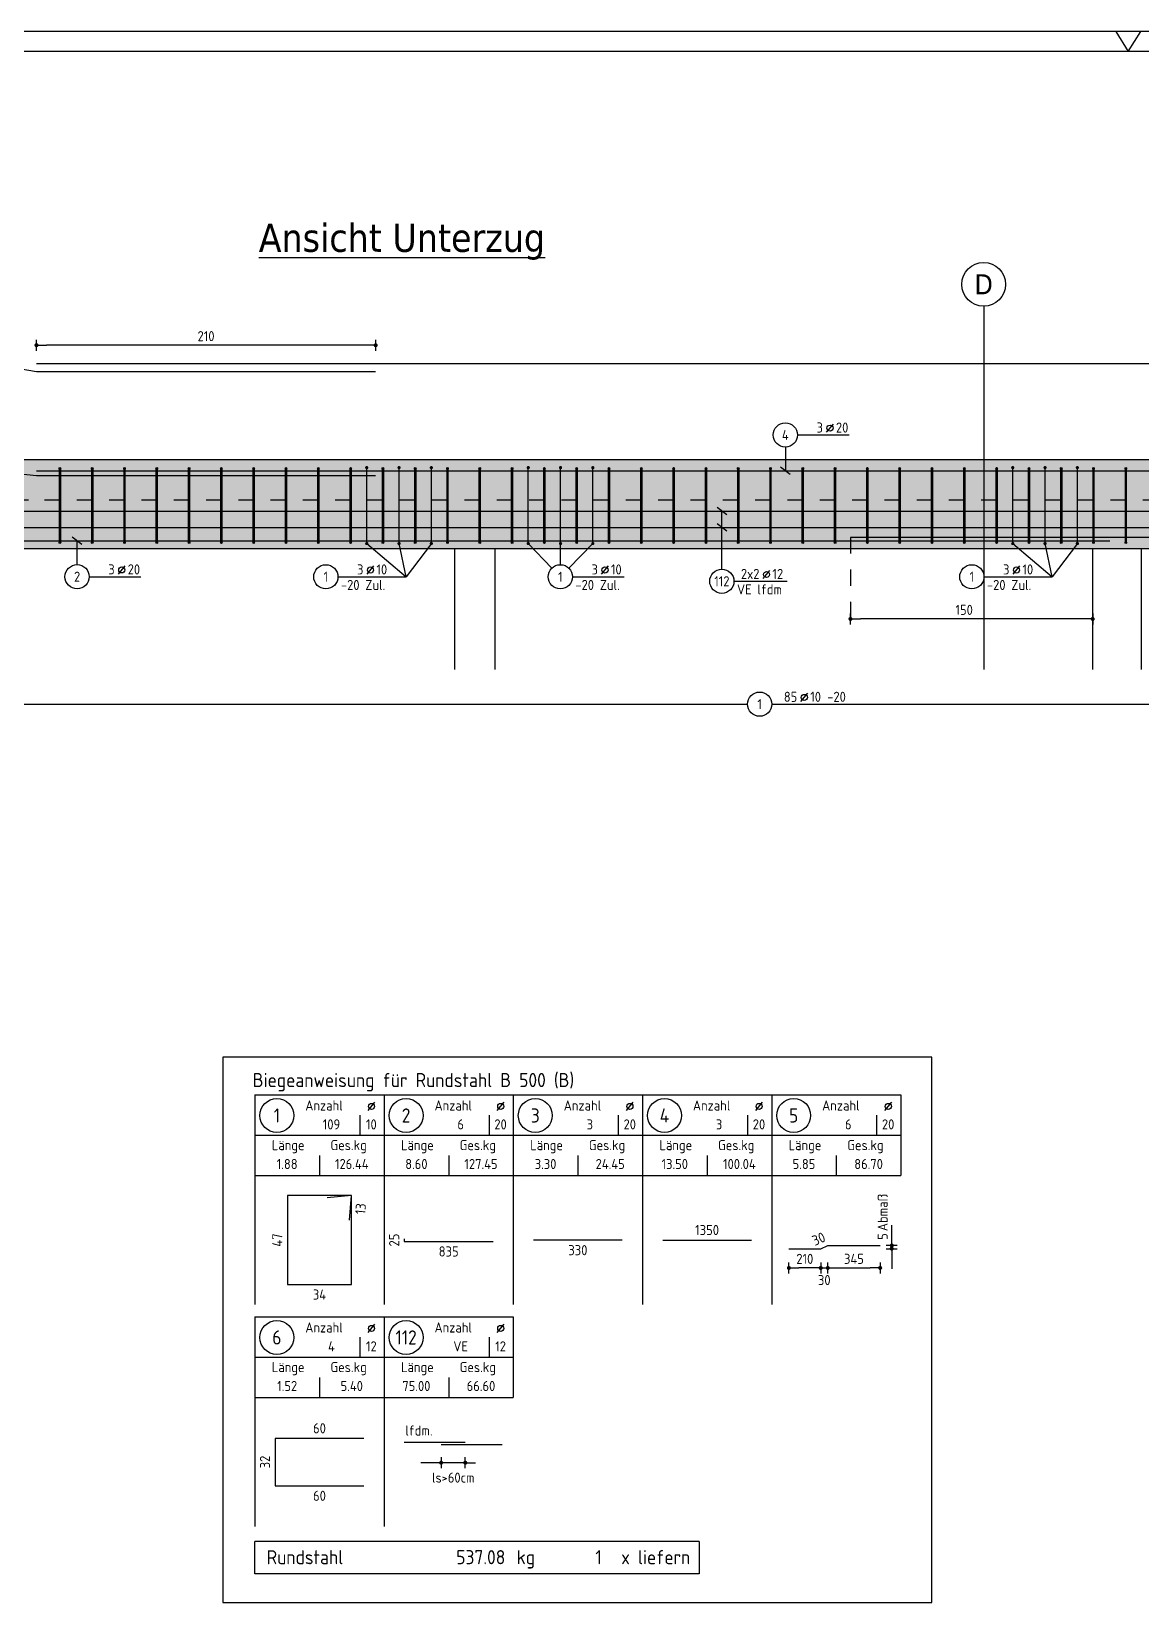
# Model space of a CAD drawing. Extents: x 0 to 39.9, y -6 to 14.9.
# Drawn here: x 6.1 to 12.97, y 5.12 to 14.85 of the extents above; entities that cross this region are included whole.
import ezdxf
from ezdxf.enums import TextEntityAlignment as Align

# ---------------------------------------------------------------- set-up
doc = ezdxf.new("R2010")
doc.units = 0
doc.header["$LTSCALE"] = 0.25
for name, pattern in [('AUSGEZOGEN', [1000.01, 1000, 0.01]), ('DOT', [0.175, 0.05, -0.125]), ('HIDDEN', [0.375, 0.25, -0.125])]:
    doc.linetypes.add(name, pattern=pattern)
for name, color, linetype in [('ACHSEN', 7, 'Continuous'), ('AFU', 7, 'Continuous'), ('BETON', 7, 'Continuous'), ('DRUEBER', 7, 'Continuous'), ('grau_dunkel', 7, 'Continuous'), ('grau_hell', 7, 'Continuous'), ('HILFE', 7, 'Continuous'), ('MASSE', 7, 'Continuous'), ('RAHMEN', 7, 'Continuous'), ('RND', 7, 'Continuous'), ('RND_BILD', 7, 'Continuous'), ('SFP_Achsen', 7, 'Continuous'), ('TEXT', 7, 'Continuous'), ('VERDECKT', 7, 'Continuous')]:
    doc.layers.add(name, color=color, linetype=linetype)
doc.styles.add('helv', font='tahoma.ttf')
doc.styles.add('txt', font='isocp.shx')
doc.linetypes.add('AFU_50K', pattern='A,0.15,["/",Standard,S=0.2,R=0,X=-0.01,Y=-0.1],0.07,["/",Standard,S=0.2,R=0,X=-0.01,Y=-0.1],0.15', length=0.37)
doc.dimstyles.new('DOT_I', dxfattribs={"dimscale": 0.25, "dimtxt": 0.25, "dimasz": 0.25, "dimexe": 0.1, "dimexo": 0.3, "dimgap": 0.1, "dimtad": 1, "dimdec": 3, "dimzin": 3, "dimtxsty": 'txt', "dimblk": 'DOT', "dimblk1": 'DOT', "dimblk2": 'DOT', "dimsah": 1, "dimcen": 0.1, "dimse1": 1, "dimse2": 1, "dimazin": 0, "dimtfac": 1, "dimtdec": 4, "dimtix": 1, "dimtmove": 2, "dimatfit": 3, "dimfxl": 0, "dimtvp": 1, "dimtolj": 1, "dimtzin": 0, "dimarcsym": 0})

# ---------------------------------------------------------------- blocks, each defined once
blk = doc.blocks.new('RND_LEI')
at = {"layer": 'RND', "color": 7, "linetype": 'Continuous'}
blk.add_line((1.022, 0.066), (1.19, 0.27), dxfattribs=at)
for centre, radius in [((0, 0), 0.3), ((1.106, 0.168), 0.075)]:
    blk.add_circle(centre, radius, dxfattribs=at)
at = {"layer": 'RND', "color": 7, "linetype": 'Continuous', "style": 'txt'}
blk.add_attdef('POSL', text='', height=0.25, dxfattribs=at).set_placement((0, 0), align=Align.MIDDLE)
blk.add_attdef('ANZ', text='', height=0.25, dxfattribs=at).set_placement((0.931, 0.057), align=Align.RIGHT)
for tag, p in [('DUM', (1.253, 0.057)), ('ABSTD', (1.674, 0.057)), ('POSTXT', (0.374, -0.327))]:
    blk.add_attdef(tag, p, '', height=0.25, dxfattribs=at)
blk = doc.blocks.new('lei_gre')
at = {"layer": 'RND', "color": 7, "linetype": 'Continuous'}
for p, q in [((-0.09, -0.12), (0.09, 0.12)), ((0, 0.15), (0, -0.15))]:
    blk.add_line(p, q, dxfattribs=at)
blk = doc.blocks.new('DOT')
at = {"layer": 'MASSE', "color": 7, "linetype": 'Continuous'}
for p, q in [((0, 0), (-1, 0)), ((0, 0.54), (0, -0.54))]:
    blk.add_line(p, q, dxfattribs=at)
at = {"layer": 'MASSE', "color": 7, "linetype": 'Continuous', "const_width": 0.2}
blk.add_lwpolyline([(-0.1, 0, 1), (0.1, 0, 1)], format="xyb", close=True, dxfattribs=at)
blk = doc.blocks.new('*D16')
at = {"layer": 'Defpoints', "color": 0, "linetype": 'AUSGEZOGEN', "transparency": 16777216}
for p in [(6.1271, 12.9062), (6.1271, 12.9062), (8.2271, 12.9062)]:
    blk.add_point(p, dxfattribs=at)
at = {"layer": 'MASSE', "color": 0, "linetype": 'AUSGEZOGEN', "lineweight": -2, "transparency": 16777216}
blk.add_line((8.1646, 12.9062), (6.1896, 12.9062), dxfattribs=at)
at = {"layer": 'MASSE', "color": 0, "linetype": 'AUSGEZOGEN', "lineweight": -2, "transparency": 16777216, "xscale": 0.0625, "yscale": 0.0625, "zscale": 0.0625, "rotation": 180}
blk.add_blockref('DOT', (6.1271, 12.9062), dxfattribs=at)
at = {"layer": 'MASSE', "color": 0, "linetype": 'AUSGEZOGEN', "lineweight": -2, "transparency": 16777216, "xscale": 0.0625, "yscale": 0.0625, "zscale": 0.0625}
blk.add_blockref('DOT', (8.2271, 12.9062), dxfattribs=at)
at = {"layer": 'MASSE', "color": 0, "linetype": 'AUSGEZOGEN', "transparency": 16777216, "insert": (7.1771, 12.9625), "char_height": 0.0625, "attachment_point": 5, "style": 'txt'}
blk.add_mtext('\\A1;210', dxfattribs=at)
blk = doc.blocks.new('*D18')
at = {"layer": 'Defpoints', "color": 0, "linetype": 'AUSGEZOGEN', "transparency": 16777216}
for p in [(11.1671, 11.2107), (11.1671, 11.2107), (12.6671, 11.2107)]:
    blk.add_point(p, dxfattribs=at)
at = {"layer": 'MASSE', "color": 0, "linetype": 'AUSGEZOGEN', "lineweight": -2, "transparency": 16777216}
blk.add_line((12.6046, 11.2107), (11.2296, 11.2107), dxfattribs=at)
at = {"layer": 'MASSE', "color": 0, "linetype": 'AUSGEZOGEN', "lineweight": -2, "transparency": 16777216, "xscale": 0.0625, "yscale": 0.0625, "zscale": 0.0625, "rotation": 180}
blk.add_blockref('DOT', (11.1671, 11.2107), dxfattribs=at)
at = {"layer": 'MASSE', "color": 0, "linetype": 'AUSGEZOGEN', "lineweight": -2, "transparency": 16777216, "xscale": 0.0625, "yscale": 0.0625, "zscale": 0.0625}
blk.add_blockref('DOT', (12.6671, 11.2107), dxfattribs=at)
at = {"layer": 'MASSE', "color": 0, "linetype": 'AUSGEZOGEN', "transparency": 16777216, "insert": (11.8714, 11.267), "char_height": 0.0625, "attachment_point": 5, "style": 'txt'}
blk.add_mtext('\\A1;150', dxfattribs=at)
blk = doc.blocks.new('A1-19-0')
at = {"layer": 'RAHMEN'}
blk.add_line((103.1, 59.4), (0, 59.4), dxfattribs=at)
at = {"layer": 'RAHMEN', "color": 7, "linetype": 'Continuous'}
for p, q in [((51.24, 59.4), (51.55, 58.9)), ((51.55, 58.9), (51.86, 59.4))]:
    blk.add_line(p, q, dxfattribs=at)
at = {"layer": 'RAHMEN', "color": 5}
blk.add_line((102.6, 58.9), (2, 58.9), dxfattribs=at)
blk = doc.blocks.new('RND_LIS2')
at = {"layer": 'RND', "color": 3, "linetype": 'Continuous'}
for p, q in [((0, 0), (0, -5.2)), ((0, 0), (3.2, 0)), ((3.2, 0), (3.2, -2)), ((2.6, -0.503), (2.6, -1)), ((0, -1), (3.2, -1)), ((1.6, -1.503), (1.6, -2)), ((0, -2), (3.2, -2))]:
    blk.add_line(p, q, dxfattribs=at)
at = {"layer": 'RND', "color": 7, "linetype": 'Continuous'}
blk.add_line((2.805, -0.39), (2.973, -0.186), dxfattribs=at)
at = {"layer": 'RND', "color": 1, "linetype": 'Continuous'}
blk.add_circle((0.545, -0.513), 0.42, dxfattribs=at)
at = {"layer": 'RND', "color": 7, "linetype": 'Continuous'}
blk.add_circle((2.889, -0.288), 0.075, dxfattribs=at)
at = {"layer": 'RND', "color": 7, "linetype": 'Continuous', "style": 'txt'}
for s, p in [('Anzahl', (1.249, -0.391)), ('Länge', (0.42, -1.373)), ('Ges.kg', (1.872, -1.373))]:
    blk.add_text(s, height=0.25, dxfattribs=at).set_placement(p)
at = {"layer": 'RND', "color": 1, "linetype": 'Continuous', "style": 'txt'}
blk.add_attdef('POS1', text='', height=0.35, dxfattribs=at).set_placement((0.545, -0.513), align=Align.MIDDLE)
at = {"layer": 'RND', "color": 7, "linetype": 'Continuous', "style": 'txt'}
for tag, p in [('STK1', (1.897, -0.859)), ('DS1', (2.885, -0.859)), ('LANG1', (0.8, -1.841)), ('GEW', (2.4, -1.841))]:
    blk.add_attdef(tag, text='', height=0.25, dxfattribs=at).set_placement(p, align=Align.CENTER)
blk = doc.blocks.new('*D26')
at = {"layer": 'Defpoints', "color": 0, "linetype": 'AUSGEZOGEN', "transparency": 16777216}
for p in [(10.7859, 7.1906), (10.7859, 7.1906), (10.9833, 7.1906)]:
    blk.add_point(p, dxfattribs=at)
at = {"layer": 'MASSE', "color": 0, "linetype": 'AUSGEZOGEN', "lineweight": -2, "transparency": 16777216}
blk.add_line((10.9208, 7.1906), (10.8484, 7.1906), dxfattribs=at)
at = {"layer": 'MASSE', "color": 0, "linetype": 'AUSGEZOGEN', "lineweight": -2, "transparency": 16777216, "xscale": 0.0625, "yscale": 0.0625, "zscale": 0.0625, "rotation": 180}
blk.add_blockref('DOT', (10.7859, 7.1906), dxfattribs=at)
at = {"layer": 'MASSE', "color": 0, "linetype": 'AUSGEZOGEN', "lineweight": -2, "transparency": 16777216, "xscale": 0.0625, "yscale": 0.0625, "zscale": 0.0625}
blk.add_blockref('DOT', (10.9833, 7.1906), dxfattribs=at)
at = {"layer": 'MASSE', "color": 0, "linetype": 'AUSGEZOGEN', "transparency": 16777216, "insert": (10.8846, 7.2469), "char_height": 0.0625, "attachment_point": 5, "style": 'txt'}
blk.add_mtext('\\A1;210', dxfattribs=at)
blk = doc.blocks.new('*D27')
at = {"layer": 'Defpoints', "color": 0, "linetype": 'AUSGEZOGEN', "transparency": 16777216}
for p in [(10.9833, 7.1906), (11.0268, 7.1906), (11.0268, 7.1906)]:
    blk.add_point(p, dxfattribs=at)
at = {"layer": 'MASSE', "color": 0, "linetype": 'AUSGEZOGEN', "lineweight": -2, "transparency": 16777216}
for p, q in [((10.9208, 7.1906), (10.8583, 7.1906)), ((10.9833, 7.1906), (11.0268, 7.1906)), ((11.0893, 7.1906), (11.1518, 7.1906))]:
    blk.add_line(p, q, dxfattribs=at)
at = {"layer": 'MASSE', "color": 0, "linetype": 'AUSGEZOGEN', "lineweight": -2, "transparency": 16777216, "xscale": 0.0625, "yscale": 0.0625, "zscale": 0.0625}
blk.add_blockref('DOT', (10.9833, 7.1906), dxfattribs=at)
at = {"layer": 'MASSE', "color": 0, "linetype": 'AUSGEZOGEN', "lineweight": -2, "transparency": 16777216, "xscale": 0.0625, "yscale": 0.0625, "zscale": 0.0625, "rotation": 180}
blk.add_blockref('DOT', (11.0268, 7.1906), dxfattribs=at)
at = {"layer": 'MASSE', "color": 0, "linetype": 'AUSGEZOGEN', "transparency": 16777216, "insert": (11.005, 7.1154), "char_height": 0.0625, "attachment_point": 5, "style": 'txt'}
blk.add_mtext('\\A1;30', dxfattribs=at)
blk = doc.blocks.new('*D28')
at = {"layer": 'Defpoints', "color": 0, "linetype": 'AUSGEZOGEN', "transparency": 16777216}
for p in [(11.0268, 7.1906), (11.3511, 7.1906), (11.3511, 7.1906)]:
    blk.add_point(p, dxfattribs=at)
at = {"layer": 'MASSE', "color": 0, "linetype": 'AUSGEZOGEN', "lineweight": -2, "transparency": 16777216}
blk.add_line((11.0893, 7.1906), (11.2886, 7.1906), dxfattribs=at)
at = {"layer": 'MASSE', "color": 0, "linetype": 'AUSGEZOGEN', "lineweight": -2, "transparency": 16777216, "xscale": 0.0625, "yscale": 0.0625, "zscale": 0.0625, "rotation": 180}
blk.add_blockref('DOT', (11.0268, 7.1906), dxfattribs=at)
at = {"layer": 'MASSE', "color": 0, "linetype": 'AUSGEZOGEN', "lineweight": -2, "transparency": 16777216, "xscale": 0.0625, "yscale": 0.0625, "zscale": 0.0625}
blk.add_blockref('DOT', (11.3511, 7.1906), dxfattribs=at)
at = {"layer": 'MASSE', "color": 0, "linetype": 'AUSGEZOGEN', "transparency": 16777216, "insert": (11.1889, 7.2469), "char_height": 0.0625, "attachment_point": 5, "style": 'txt'}
blk.add_mtext('\\A1;345', dxfattribs=at)
blk = doc.blocks.new('*D29')
at = {"layer": 'Defpoints', "color": 0, "linetype": 'AUSGEZOGEN', "transparency": 16777216}
for p in [(11.423, 7.3299), (11.423, 7.3299), (11.423, 7.31)]:
    blk.add_point(p, dxfattribs=at)
at = {"layer": 'MASSE', "color": 0, "linetype": 'AUSGEZOGEN', "lineweight": -2, "transparency": 16777216}
for p, q in [((11.423, 7.3924), (11.423, 7.4549)), ((11.423, 7.31), (11.423, 7.3299)), ((11.423, 7.2475), (11.423, 7.185))]:
    blk.add_line(p, q, dxfattribs=at)
at = {"layer": 'MASSE', "color": 0, "linetype": 'AUSGEZOGEN', "lineweight": -2, "transparency": 16777216, "xscale": 0.0625, "yscale": 0.0625, "zscale": 0.0625}
for p, rotation in [((11.423, 7.3299), 270), ((11.423, 7.31), 90)]:
    blk.add_blockref('DOT', p, dxfattribs=dict(at, rotation=rotation))
at = {"layer": 'MASSE', "color": 0, "linetype": 'AUSGEZOGEN', "transparency": 16777216, "insert": (11.3667, 7.3852), "char_height": 0.0625, "attachment_point": 5, "rotation": 90, "style": 'txt'}
blk.add_mtext('\\A1;5', dxfattribs=at)
blk = doc.blocks.new('RND_SUM')
at = {"layer": 'RND', "color": 5, "linetype": 'Continuous'}
for p, q in [((0, 0), (0, 0.8)), ((11, 0.8), (0, 0.8)), ((11, 0.8), (11, 0)), ((11, 0), (0, 0))]:
    blk.add_line(p, q, dxfattribs=at)
at = {"layer": 'RND', "color": 1, "linetype": 'Continuous', "style": 'txt'}
for s, p in [('Rundstahl', (0.292, 0.235)), ('kg', (6.483, 0.235))]:
    blk.add_text(s, height=0.35, dxfattribs=at).set_placement(p)
blk.add_text('x liefern', height=0.35, dxfattribs=at).set_placement((10.784, 0.235), align=Align.RIGHT)
for tag, p in [('RND-S', (6.203, 0.235)), ('RND-Z', (8.59, 0.235))]:
    blk.add_attdef(tag, text='', height=0.35, dxfattribs=at).set_placement(p, align=Align.RIGHT)

msp = doc.modelspace()

# ---------------------------------------------------------------- hatches: boundary and pattern name
at = {"layer": 'grau_dunkel'}
h = msp.add_hatch(color=21, dxfattribs=at)
h.paths.add_polyline_path([(2.2271, 12.1979), (2.2271, 11.9479), (4.3771, 11.9479), (4.3771, 12.1979)])
h.paths.add_polyline_path([(23.5171, 12.1979), (4.3771, 12.1979), (4.3771, 11.9479), (21.3671, 11.9479), (23.5171, 11.9479)])
at = {"layer": 'grau_hell'}
msp.add_hatch(color=9, dxfattribs=at).paths.add_polyline_path([(21.0171, 11.6479), (21.3171, 11.6479), (21.3671, 11.6479), (21.3671, 11.9479), (4.3771, 11.9479), (4.3771, 11.6479), (4.4271, 11.6479), (4.7271, 11.6479), (8.7171, 11.6479), (8.9671, 11.6479), (12.6671, 11.6479), (12.9671, 11.6479), (16.4171, 11.6479), (16.7171, 11.6479)])

# ---------------------------------------------------------------- linework, layer by layer
at = {"layer": 'ACHSEN', "color": 140, "linetype": 'AUSGEZOGEN'}
msp.add_line((11.9921, 13.1479), (11.9921, 10.8979), dxfattribs=at)
at = {"layer": 'AFU', "color": 8, "linetype": 'AFU_50K'}
for p, q in [((8.7171, 11.6479), (8.9671, 11.6479)), ((12.6671, 11.6479), (12.9671, 11.6479))]:
    msp.add_line(p, q, dxfattribs=at)
at = {"layer": 'BETON', "color": 6, "linetype": 'AUSGEZOGEN'}
for p, q in [((2.2271, 12.1979), (23.5171, 12.1979)), ((4.7271, 11.6479), (8.7171, 11.6479)), ((8.7171, 10.8979), (8.7171, 11.6479)), ((8.9671, 11.6479), (12.6671, 11.6479)), ((8.9671, 10.8979), (8.9671, 11.6479)), ((12.6671, 10.8979), (12.6671, 11.6479)), ((12.9671, 11.6479), (12.9671, 10.8979)), ((12.9671, 11.6479), (16.4171, 11.6479))]:
    msp.add_line(p, q, dxfattribs=at)
at = {"layer": 'DRUEBER', "color": 7, "linetype": 'DOT'}
for p, q in [((4.3771, 11.9479), (21.3671, 11.9479)), ((12.6671, 11.6479), (12.9671, 11.6479))]:
    msp.add_line(p, q, dxfattribs=at)
at = {"layer": 'HILFE', "color": 102, "linetype": 'DOT'}
msp.add_line((11.1671, 11.7161), (11.1671, 11.2107), dxfattribs=at)
at = {"layer": 'MASSE', "color": 7, "linetype": 'Continuous'}
for p, q in [((8.5703, 5.9842), (8.5078, 5.9842)), ((8.7823, 5.9842), (8.6328, 5.9842))]:
    msp.add_line(p, q, dxfattribs=at)
at = {"layer": 'RND', "color": 102, "linetype": 'AUSGEZOGEN'}
for p, q in [((10.764, 12.2757), (10.764, 12.1281)), ((6.2671, 12.1429), (6.2671, 11.6829)), ((6.2771, 11.6829), (6.2771, 12.1429)), ((6.4671, 12.1429), (6.4671, 11.6829)), ((6.4771, 11.6829), (6.4771, 12.1429)), ((6.6671, 12.1429), (6.6671, 11.6829)), ((6.6771, 11.6829), (6.6771, 12.1429)), ((6.8671, 12.1429), (6.8671, 11.6829)), ((6.8771, 11.6829), (6.8771, 12.1429)), ((7.0671, 12.1429), (7.0671, 11.6829)), ((7.0771, 11.6829), (7.0771, 12.1429)), ((7.2671, 12.1429), (7.2671, 11.6829)), ((7.2771, 11.6829), (7.2771, 12.1429)), ((7.4671, 12.1429), (7.4671, 11.6829)), ((7.4771, 11.6829), (7.4771, 12.1429)), ((7.6671, 12.1429), (7.6671, 11.6829)), ((7.6771, 11.6829), (7.6771, 12.1429)), ((7.8671, 12.1429), (7.8671, 11.6829)), ((7.8771, 11.6829), (7.8771, 12.1429)), ((8.0671, 12.1429), (8.0671, 11.6829)), ((8.0771, 11.6829), (8.0771, 12.1429)), ((8.2671, 12.1429), (8.2671, 11.6829)), ((8.2771, 11.6829), (8.2771, 12.1429)), ((8.4671, 12.1429), (8.4671, 11.6829)), ((8.4771, 11.6829), (8.4771, 12.1429)), ((8.6671, 12.1429), (8.6671, 11.6829)), ((8.6771, 11.6829), (8.6771, 12.1429)), ((8.8671, 12.1429), (8.8671, 11.6829)), ((8.8771, 11.6829), (8.8771, 12.1429)), ((9.0671, 12.1429), (9.0671, 11.6829)), ((9.0771, 11.6829), (9.0771, 12.1429)), ((9.2671, 12.1429), (9.2671, 11.6829)), ((9.2771, 11.6829), (9.2771, 12.1429)), ((9.4671, 12.1429), (9.4671, 11.6829)), ((9.4771, 11.6829), (9.4771, 12.1429)), ((9.6671, 12.1429), (9.6671, 11.6829)), ((9.6771, 11.6829), (9.6771, 12.1429)), ((9.8671, 12.1429), (9.8671, 11.6829)), ((9.8771, 11.6829), (9.8771, 12.1429)), ((10.0671, 12.1429), (10.0671, 11.6829)), ((10.0771, 11.6829), (10.0771, 12.1429)), ((10.2671, 12.1429), (10.2671, 11.6829)), ((10.2771, 11.6829), (10.2771, 12.1429)), ((10.4671, 12.1429), (10.4671, 11.6829)), ((10.4771, 11.6829), (10.4771, 12.1429)), ((10.6671, 12.1429), (10.6671, 11.6829)), ((10.6771, 11.6829), (10.6771, 12.1429)), ((10.8671, 12.1429), (10.8671, 11.6829)), ((10.8771, 11.6829), (10.8771, 12.1429)), ((11.0671, 12.1429), (11.0671, 11.6829)), ((11.0771, 11.6829), (11.0771, 12.1429)), ((11.2671, 12.1429), (11.2671, 11.6829)), ((11.2771, 11.6829), (11.2771, 12.1429)), ((11.4671, 12.1429), (11.4671, 11.6829)), ((11.4771, 11.6829), (11.4771, 12.1429)), ((11.6671, 12.1429), (11.6671, 11.6829)), ((11.6771, 11.6829), (11.6771, 12.1429)), ((11.8671, 12.1429), (11.8671, 11.6829)), ((11.8771, 11.6829), (11.8771, 12.1429)), ((12.0671, 12.1429), (12.0671, 11.6829)), ((12.0771, 11.6829), (12.0771, 12.1429)), ((12.2671, 12.1429), (12.2671, 11.6829)), ((12.2771, 11.6829), (12.2771, 12.1429)), ((12.4671, 12.1429), (12.4671, 11.6829)), ((12.4771, 11.6829), (12.4771, 12.1429)), ((12.6671, 12.1429), (12.6671, 11.6829)), ((12.6771, 11.6829), (12.6771, 12.1429)), ((12.8671, 12.1429), (12.8671, 11.6829)), ((12.8771, 11.6829), (12.8771, 12.1429)), ((10.3709, 11.519), (10.3709, 11.8779)), ((6.3787, 11.5473), (6.3787, 11.6953)), ((8.1721, 11.6779), (8.4167, 11.4718)), ((8.4167, 11.4718), (8.3721, 11.6779)), ((8.5721, 11.6779), (8.4167, 11.4718)), ((9.3188, 11.5258), (9.1721, 11.6779)), ((9.3713, 11.5468), (9.3721, 11.6779)), ((9.4232, 11.5255), (9.5721, 11.6779)), ((12.1721, 11.6779), (12.4167, 11.4718)), ((12.4167, 11.4718), (12.3721, 11.6779)), ((12.5721, 11.6779), (12.4167, 11.4718))]:
    msp.add_line(p, q, dxfattribs=at)
at = {"layer": 'RND', "color": 7, "linetype": 'AUSGEZOGEN'}
for p, q in [((10.839, 12.3507), (11.159, 12.3507)), ((6.4537, 11.4723), (6.7737, 11.4723)), ((7.9938, 11.4718), (8.4167, 11.4718)), ((9.4458, 11.4718), (9.7658, 11.4718)), ((10.4459, 11.444), (10.7759, 11.444)), ((11.9938, 11.4718), (12.4167, 11.4718)), ((4.4721, 10.6829), (10.53, 10.6829)), ((10.68, 10.6829), (21.2721, 10.6829))]:
    msp.add_line(p, q, dxfattribs=at)
at = {"layer": 'RND', "color": 1, "linetype": 'AUSGEZOGEN'}
for points in [[(8.2271, 12.7421), (6.1271, 12.7421), (5.8271, 12.7921), (2.3771, 12.7921)], [(6.1271, 12.7921), (19.6271, 12.7921)], [(8.2271, 12.0981), (6.1271, 12.0981), (5.8271, 12.1281), (2.3771, 12.1281)], [(6.1271, 12.1281), (19.6271, 12.1281)], [(8.1721, 11.6779), (8.1721, 12.1479)], [(8.3721, 11.6779), (8.3721, 12.1479)], [(8.5721, 11.6779), (8.5721, 12.1479)], [(9.1721, 11.6779), (9.1721, 12.1479)], [(9.3721, 11.6779), (9.3721, 12.1479)], [(9.5721, 11.6779), (9.5721, 12.1479)], [(12.1721, 11.6779), (12.1721, 12.1479)], [(12.3721, 11.6779), (12.3721, 12.1479)], [(12.5721, 11.6779), (12.5721, 12.1479)], [(4.4225, 11.9453), (4.4225, 11.6953), (12.7725, 11.6953)], [(4.4271, 11.8779), (21.3171, 11.8779)], [(4.4271, 11.7779), (21.3171, 11.7779)], [(14.4671, 11.7161), (11.1671, 11.7161)]]:
    msp.add_lwpolyline(points, dxfattribs=at)
at = {"layer": 'RND', "color": 7, "linetype": 'AUSGEZOGEN', "const_width": 0.01}
for points in [[(8.1721, 12.1529, -1), (8.1721, 12.1429, -1)], [(8.3721, 12.1529, -1), (8.3721, 12.1429, -1)], [(8.5721, 12.1529, -1), (8.5721, 12.1429, -1)], [(9.1721, 12.1529, -1), (9.1721, 12.1429, -1)], [(9.3721, 12.1529, -1), (9.3721, 12.1429, -1)], [(9.5721, 12.1529, -1), (9.5721, 12.1429, -1)], [(12.1721, 12.1529, -1), (12.1721, 12.1429, -1)], [(12.3721, 12.1529, -1), (12.3721, 12.1429, -1)], [(12.5721, 12.1529, -1), (12.5721, 12.1429, -1)], [(8.1721, 11.6829, -1), (8.1721, 11.6729, -1)], [(8.3721, 11.6829, -1), (8.3721, 11.6729, -1)], [(8.5721, 11.6829, -1), (8.5721, 11.6729, -1)], [(9.1721, 11.6829, -1), (9.1721, 11.6729, -1)], [(9.3721, 11.6829, -1), (9.3721, 11.6729, -1)], [(9.5721, 11.6829, -1), (9.5721, 11.6729, -1)], [(12.1721, 11.6829, -1), (12.1721, 11.6729, -1)], [(12.3721, 11.6829, -1), (12.3721, 11.6729, -1)], [(12.5721, 11.6829, -1), (12.5721, 11.6729, -1)]]:
    msp.add_lwpolyline(points, format="xyb", close=True, dxfattribs=at)
at = {"layer": 'RND', "color": 7, "linetype": 'AUSGEZOGEN'}
for centre in [(6.2721, 12.1429), (6.4721, 12.1429), (6.6721, 12.1429), (6.8721, 12.1429), (7.0721, 12.1429), (7.2721, 12.1429), (7.4721, 12.1429), (7.6721, 12.1429), (7.8721, 12.1429), (8.0721, 12.1429), (8.2721, 12.1429), (8.4721, 12.1429), (8.6721, 12.1429), (8.8721, 12.1429), (9.0721, 12.1429), (9.2721, 12.1429), (9.4721, 12.1429), (9.6721, 12.1429), (9.8721, 12.1429), (10.0721, 12.1429), (10.2721, 12.1429), (10.4721, 12.1429), (10.6721, 12.1429), (10.8721, 12.1429), (11.0721, 12.1429), (11.2721, 12.1429), (11.4721, 12.1429), (11.6721, 12.1429), (11.8721, 12.1429), (12.0721, 12.1429), (12.2721, 12.1429), (12.4721, 12.1429), (12.6721, 12.1429), (12.8721, 12.1429), (6.2721, 11.6829), (6.4721, 11.6829), (6.6721, 11.6829), (6.8721, 11.6829), (7.0721, 11.6829), (7.2721, 11.6829), (7.4721, 11.6829), (7.6721, 11.6829), (7.8721, 11.6829), (8.0721, 11.6829), (8.2721, 11.6829), (8.4721, 11.6829), (8.6721, 11.6829), (8.8721, 11.6829), (9.0721, 11.6829), (9.2721, 11.6829), (9.4721, 11.6829), (9.6721, 11.6829), (9.8721, 11.6829), (10.0721, 11.6829), (10.2721, 11.6829), (10.4721, 11.6829), (10.6721, 11.6829), (10.8721, 11.6829), (11.0721, 11.6829), (11.2721, 11.6829), (11.4721, 11.6829), (11.6721, 11.6829), (11.8721, 11.6829), (12.0721, 11.6829), (12.2721, 11.6829), (12.4721, 11.6829), (12.6721, 11.6829), (12.8721, 11.6829)]:
    msp.add_circle(centre, 0.005, dxfattribs=at)
at = {"layer": 'RND_BILD', "color": 1, "linetype": 'AUSGEZOGEN'}
for points in [[(8.0651, 7.4869), (8.0783, 7.6384), (7.6804, 7.6384), (7.6804, 7.0884), (8.0783, 7.0884), (8.0783, 7.6384), (7.9268, 7.6252)], [(8.4044, 7.3717), (8.4044, 7.3552), (8.9544, 7.3552)], [(9.7544, 7.3634), (9.2044, 7.3634)], [(10.0044, 7.3634), (10.5544, 7.3634)], [(10.7859, 7.31), (10.9833, 7.31), (11.0268, 7.3299), (11.3511, 7.3299)], [(8.1544, 6.1351), (7.6044, 6.1351), (7.6044, 5.8418), (8.1544, 5.8418)]]:
    msp.add_lwpolyline(points, dxfattribs=at)
at = {"layer": 'RND_BILD', "color": 1, "linetype": 'Continuous'}
for points in [[(8.4043, 6.1113), (8.7823, 6.1113)], [(8.6328, 6.0975), (9.0108, 6.0975)]]:
    msp.add_lwpolyline(points, dxfattribs=at)
at = {"layer": 'SFP_Achsen', "color": 7, "linetype": 'AUSGEZOGEN'}
msp.add_circle((11.9921, 13.2832), 0.1352, dxfattribs=at)
at = {"layer": 'TEXT', "color": 1, "linetype": 'AUSGEZOGEN'}
msp.add_lwpolyline([(7.2816, 5.1178), (11.6709, 5.1178), (11.6709, 8.4953), (7.2816, 8.4953)], close=True, dxfattribs=at)
at = {"layer": 'VERDECKT', "color": 7, "linetype": 'HIDDEN'}
for p, q in [((4.3771, 11.9479), (21.3671, 11.9479)), ((12.6671, 11.6479), (12.9671, 11.6479))]:
    msp.add_line(p, q, dxfattribs=at)

# ---------------------------------------------------------------- block references
at = {"layer": 'MASSE', "color": 7, "linetype": 'Continuous', "xscale": 0.0625, "yscale": 0.0625, "zscale": 0.0625}
msp.add_blockref('DOT', (8.6328, 5.9842), dxfattribs=at)
at = {"layer": 'MASSE', "color": 7, "linetype": 'Continuous', "xscale": 0.0625, "yscale": 0.0625, "zscale": 0.0625, "rotation": 180}
msp.add_blockref('DOT', (8.7823, 5.9842), dxfattribs=at)
at = {"layer": 'RAHMEN', "color": 7, "linetype": 'AUSGEZOGEN', "xscale": 0.25, "yscale": 0.25, "zscale": 0.25}
msp.add_blockref('A1-19-0', (0, 0), dxfattribs=at)
at = {"layer": 'RND', "color": 7, "linetype": 'AUSGEZOGEN', "xscale": 0.25, "yscale": 0.25, "zscale": 0.25}
for p, values in [((10.764, 12.3507), {'POSL': '4', 'DUM': '20', 'ANZ': '3'}), ((6.3787, 11.4723), {'POSL': '2', 'DUM': '20', 'ANZ': '3'}), ((7.9188, 11.4718), {'POSL': '1', 'DUM': '10', 'ANZ': '3', 'POSTXT': '-20 Zul.'}), ((9.3708, 11.4718), {'POSL': '1', 'DUM': '10', 'ANZ': '3', 'POSTXT': '-20 Zul.'}), ((10.3709, 11.444), {'POSL': '112', 'DUM': '12', 'ANZ': '2x2', 'POSTXT': 'VE lfdm'}), ((11.9188, 11.4718), {'POSL': '1', 'DUM': '10', 'ANZ': '3', 'POSTXT': '-20 Zul.'}), ((10.605, 10.6829), {'POSL': '1', 'DUM': '10', 'ANZ': '85', 'ABSTD': '-20'})]:
    msp.add_blockref('RND_LEI', p, dxfattribs=at).add_auto_attribs(values)
at = {"layer": 'RND', "color": 7, "linetype": 'AUSGEZOGEN', "xscale": 0.25, "yscale": 0.25, "zscale": 0.25, "rotation": 90}
for p in [(10.764, 12.1281), (10.3709, 11.8779), (10.3709, 11.7779), (6.3787, 11.6953)]:
    msp.add_blockref('lei_gre', p, dxfattribs=at)
at = {"layer": 'RND_BILD', "color": 6, "linetype": 'AUSGEZOGEN', "xscale": 0.25, "yscale": 0.25, "zscale": 0.25}
msp.add_blockref('RND_LIS2', (7.4794, 8.2634), dxfattribs=at).add_auto_attribs({'POS1': '1', 'STK1': '109', 'DS1': '10', 'LANG1': '1.88', 'GEW': '126.44'})
at = {"layer": 'RND_BILD', "color": 7, "linetype": 'AUSGEZOGEN', "xscale": 0.25, "yscale": 0.25, "zscale": 0.25}
for name, p, values in [('RND_LIS2', (8.2794, 8.2634), {'POS1': '2', 'STK1': '6', 'DS1': '20', 'LANG1': '8.60', 'GEW': '127.45'}), ('RND_LIS2', (9.0794, 8.2634), {'POS1': '3', 'STK1': '3', 'DS1': '20', 'LANG1': '3.30', 'GEW': '24.45'}), ('RND_LIS2', (9.8794, 8.2634), {'POS1': '4', 'STK1': '3', 'DS1': '20', 'LANG1': '13.50', 'GEW': '100.04'}), ('RND_LIS2', (10.6794, 8.2634), {'POS1': '5', 'STK1': '6', 'DS1': '20', 'LANG1': '5.85', 'GEW': '86.70'}), ('RND_LIS2', (7.4794, 6.8884), {'POS1': '6', 'STK1': '4', 'DS1': '12', 'LANG1': '1.52', 'GEW': '5.40'}), ('RND_LIS2', (8.2794, 6.8884), {'POS1': '112', 'STK1': 'VE', 'DS1': '12', 'LANG1': '75.00', 'GEW': '66.60'}), ('RND_SUM', (7.4794, 5.2965), {'RND-S': '537.08', 'RND-Z': '1'})]:
    msp.add_blockref(name, p, dxfattribs=at).add_auto_attribs(values)

# ---------------------------------------------------------------- texts
at = {"layer": 'MASSE', "color": 7, "linetype": 'Continuous', "insert": (8.7076, 5.8921), "char_height": 0.0625, "attachment_point": 5, "style": 'txt'}
msp.add_mtext('ls>60cm', dxfattribs=at)
at = {"layer": 'RND_BILD', "color": 7, "linetype": 'AUSGEZOGEN', "style": 'txt'}
for s, rotation, p in [('13', 84.99986, (8.134, 7.5572)), ('47', 90, (7.6179, 7.3634)), ('25', 90, (8.3419, 7.3634)), ('30', 23.24322, (10.9702, 7.3708)), ('32', 90, (7.5419, 5.9884))]:
    msp.add_text(s, height=0.063, rotation=rotation, dxfattribs=at).set_placement(p, align=Align.MIDDLE)
for s, p in [('1350', (10.2794, 7.4259)), ('835', (8.6794, 7.2927)), ('330', (9.4794, 7.3009)), ('34', (7.8794, 7.0259)), ('60', (7.8794, 6.1976)), ('60', (7.8794, 5.7793))]:
    msp.add_text(s, height=0.063, dxfattribs=at).set_placement(p, align=Align.MIDDLE)
at = {"layer": 'SFP_Achsen', "color": 6, "linetype": 'AUSGEZOGEN', "style": 'helv'}
msp.add_text('D', height=0.125, dxfattribs=at).set_placement((11.9351, 13.221))
at = {"layer": 'TEXT', "color": 5, "linetype": 'AUSGEZOGEN', "style": 'helv'}
msp.add_text('%%UAnsicht Unterzug', height=0.175, dxfattribs=at).set_placement((7.5032, 13.4846))
at = {"layer": 'TEXT', "color": 1, "linetype": 'AUSGEZOGEN', "style": 'txt'}
msp.add_text('Biegeanweisung für Rundstahl B 500 (B)', height=0.0875, dxfattribs=at).set_placement((7.4661, 8.3107))
at = {"layer": 'TEXT', "color": 7, "linetype": 'AUSGEZOGEN', "style": 'txt'}
msp.add_text('Abmaß', height=0.0625, rotation=90, dxfattribs=at).set_placement((11.3976, 7.4183))
at = {"layer": 'TEXT', "color": 7, "linetype": 'Continuous', "style": 'txt'}
msp.add_text('lfdm.', height=0.0625, dxfattribs=at).set_placement((8.411, 6.1523))

# ---------------------------------------------------------------- dimensions: what is measured, and where the dimension line sits
at = {"layer": 'MASSE', "color": 7, "linetype": 'AUSGEZOGEN'}
dim = msp.add_linear_dim(base=(6.1271, 12.9062), p1=(8.2271, 12.9062), p2=(6.1271, 12.9062), dimstyle='DOT_I', override={"dimdec": 0, "dimlfac": 100}, dxfattribs=at)
dim.commit()
dim.dimension.update_dxf_attribs({"geometry": '*D16', "text_midpoint": (7.1771, 12.9625)})
dim = msp.add_linear_dim(base=(11.1671, 11.2107), p1=(12.6671, 11.2107), p2=(11.1671, 11.2107), dimstyle='DOT_I', override={"dimdec": 0, "dimlfac": 100}, dxfattribs=at)
dim.commit()
dim.dimension.update_dxf_attribs({"geometry": '*D18', "text_midpoint": (11.8714, 11.267), "dimtype": 160})
dim = msp.add_linear_dim(base=(11.423, 7.3299), p1=(11.423, 7.31), p2=(11.423, 7.3299), angle=90, text='5', dimstyle='DOT_I', override={"dimdec": 0, "dimlfac": 100}, dxfattribs=at)
dim.commit()
dim.dimension.update_dxf_attribs({"geometry": '*D29', "text_midpoint": (11.3667, 7.3852), "dimtype": 160})
for base, p1, p2, text, picture, middle in [((10.7859, 7.1906), (10.9833, 7.1906), (10.7859, 7.1906), '210', '*D26', (10.8846, 7.2469)), ((11.3511, 7.1906), (11.0268, 7.1906), (11.3511, 7.1906), '345', '*D28', (11.1889, 7.2469))]:
    dim = msp.add_linear_dim(base=base, p1=p1, p2=p2, text=text, dimstyle='DOT_I', override={"dimdec": 1, "dimlfac": 100}, dxfattribs=at)
    dim.commit()
    dim.dimension.update_dxf_attribs({"geometry": picture, "text_midpoint": middle})
dim = msp.add_linear_dim(base=(11.0268, 7.1906), p1=(10.9833, 7.1906), p2=(11.0268, 7.1906), text='30', dimstyle='DOT_I', override={"dimdec": 1, "dimlfac": 100}, dxfattribs=at)
dim.commit()
dim.dimension.update_dxf_attribs({"geometry": '*D27', "text_midpoint": (11.005, 7.1154), "dimtype": 160})

doc.saveas('drawing.dxf')
